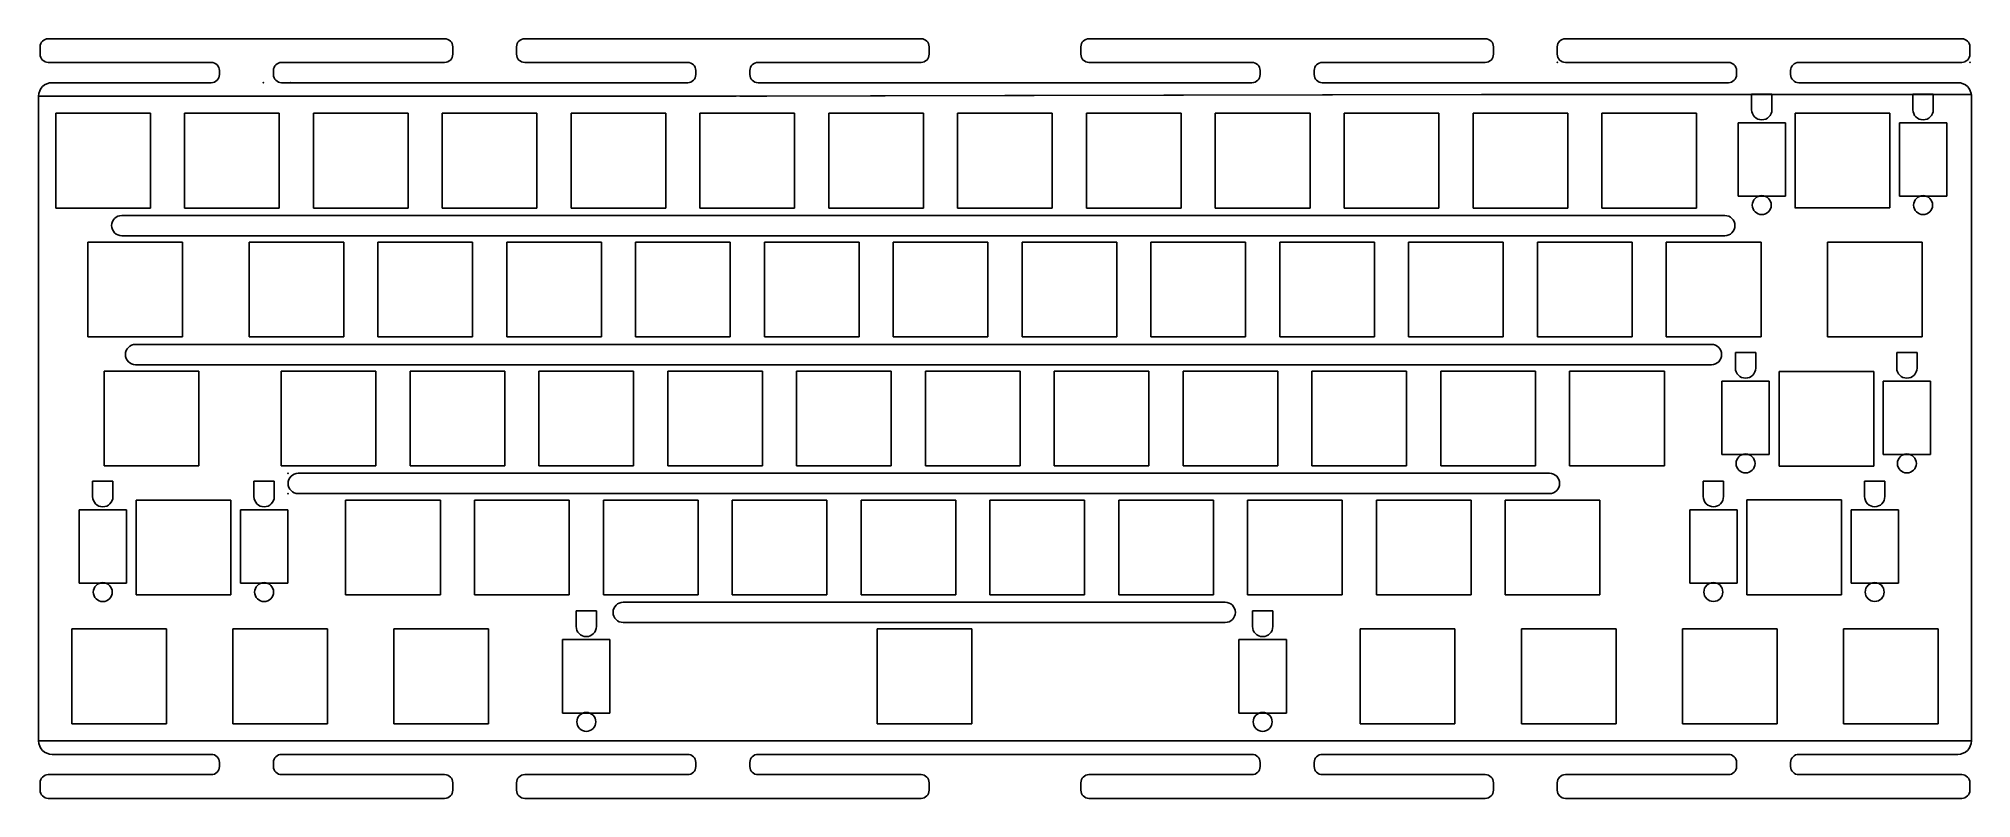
# Model space of a CAD drawing. Header units: centimetres. Extents: x 0 to 28.6, y -0.8 to 10.4.
import ezdxf

# ---------------------------------------------------------------- set-up
doc = ezdxf.new("R2010")
doc.units = ezdxf.units.CM
doc.header["$MEASUREMENT"] = 0
doc.layers.add('sg2-0_61(not_c) v10_定位板', color=7, linetype='Continuous')

msp = doc.modelspace()

# ---------------------------------------------------------------- linework, layer by layer
at = {"layer": 'sg2-0_61(not_c) v10_定位板'}
for p, q in [((0.024, 10.178), (0.024, 10.288)), ((0.144, 10.408), (3.324, 10.408)), ((6.004, 10.408), (2.824, 10.408)), ((6.124, 10.178), (6.124, 10.288)), ((7.068, 10.178), (7.068, 10.288)), ((7.188, 10.408), (10.368, 10.408)), ((13.048, 10.408), (9.868, 10.408)), ((13.168, 10.178), (13.168, 10.288)), ((15.411, 10.178), (15.411, 10.288)), ((15.531, 10.408), (18.711, 10.408)), ((21.391, 10.408), (18.211, 10.408)), ((21.511, 10.178), (21.511, 10.288)), ((22.455, 10.178), (22.455, 10.288)), ((22.575, 10.408), (25.755, 10.408)), ((28.435, 10.408), (25.255, 10.408)), ((28.555, 10.178), (28.555, 10.288)), ((2.554, 10.058), (0.144, 10.058)), ((3.594, 10.058), (6.004, 10.058)), ((9.598, 10.058), (7.188, 10.058)), ((10.638, 10.058), (13.048, 10.058)), ((17.941, 10.058), (15.531, 10.058)), ((18.981, 10.058), (21.391, 10.058)), ((24.985, 10.058), (22.575, 10.058)), ((26.025, 10.058), (28.435, 10.058)), ((0.202, 9.758), (2.554, 9.758)), ((2.674, 9.878), (2.674, 9.938)), ((3.474, 9.938), (3.474, 9.878)), ((3.594, 9.758), (3.724, 9.758)), ((3.724, 9.758), (7.246, 9.758)), ((7.246, 9.758), (9.598, 9.758)), ((9.718, 9.878), (9.718, 9.938)), ((10.518, 9.938), (10.518, 9.878)), ((10.768, 9.758), (10.638, 9.758)), ((10.768, 9.758), (14.289, 9.758)), ((14.289, 9.758), (17.941, 9.758)), ((18.061, 9.878), (18.061, 9.938)), ((18.861, 9.938), (18.861, 9.878)), ((18.981, 9.758), (21.333, 9.758)), ((21.333, 9.758), (24.985, 9.758)), ((25.105, 9.878), (25.105, 9.938)), ((25.905, 9.938), (25.905, 9.878)), ((26.025, 9.758), (28.377, 9.758)), ((0.002, 0.233), (0.002, 9.558)), ((0.002, 9.558), (0.002, 9.558)), ((0.002, 9.558), (10.313, 9.558)), ((10.313, 9.558), (0.002, 9.558)), ((3.474, 9.558), (3.974, 9.558)), ((21.333, 9.585), (10.313, 9.558)), ((10.313, 9.558), (14.289, 9.568)), ((10.368, 9.558), (10.768, 9.558)), ((14.289, 9.568), (21.333, 9.585)), ((25.328, 9.585), (21.333, 9.585)), ((21.333, 9.585), (25.328, 9.585)), ((25.328, 9.589), (25.328, 9.359)), ((25.628, 9.589), (25.328, 9.589)), ((25.328, 9.585), (28.577, 9.585)), ((28.577, 9.585), (25.328, 9.585)), ((25.628, 9.359), (25.628, 9.589)), ((28.013, 9.589), (27.713, 9.589)), ((27.713, 9.589), (27.713, 9.359)), ((28.013, 9.359), (28.013, 9.589)), ((28.577, 9.585), (28.577, 0.233)), ((28.577, 9.558), (28.577, 9.585)), ((0.254, 9.306), (1.654, 9.306)), ((0.254, 7.906), (0.254, 9.306)), ((1.654, 9.306), (1.654, 7.906)), ((2.159, 9.306), (3.559, 9.306)), ((2.159, 7.906), (2.159, 9.306)), ((3.559, 9.306), (3.559, 7.906)), ((4.064, 9.306), (5.464, 9.306)), ((4.064, 7.906), (4.064, 9.306)), ((5.464, 9.306), (5.464, 7.906)), ((5.969, 7.906), (5.969, 9.306)), ((5.969, 9.306), (7.369, 9.306)), ((7.369, 9.306), (7.369, 7.906)), ((7.874, 7.906), (7.874, 9.306)), ((7.874, 9.306), (9.274, 9.306)), ((9.274, 9.306), (9.274, 7.906)), ((9.779, 9.306), (11.179, 9.306)), ((9.779, 7.906), (9.779, 9.306)), ((11.179, 9.306), (11.179, 7.906)), ((11.684, 9.306), (13.084, 9.306)), ((11.684, 7.906), (11.684, 9.306)), ((13.084, 9.306), (13.084, 7.906)), ((13.589, 9.306), (14.989, 9.306)), ((13.589, 7.906), (13.589, 9.306)), ((14.989, 9.306), (14.989, 7.906)), ((15.494, 7.906), (15.494, 9.306)), ((15.494, 9.306), (16.894, 9.306)), ((16.894, 9.306), (16.894, 7.906)), ((17.399, 7.906), (17.399, 9.306)), ((17.399, 9.306), (18.799, 9.306)), ((18.799, 9.306), (18.799, 7.906)), ((19.304, 7.906), (19.304, 9.306)), ((19.304, 9.306), (20.704, 9.306)), ((20.704, 9.306), (20.704, 7.906)), ((21.209, 9.306), (22.609, 9.306)), ((21.209, 7.906), (21.209, 9.306)), ((22.609, 9.306), (22.609, 7.906)), ((23.114, 9.306), (24.514, 9.306)), ((23.114, 7.906), (23.114, 9.306)), ((24.514, 9.306), (24.514, 7.906)), ((25.128, 8.079), (25.128, 9.164)), ((25.128, 9.164), (25.828, 9.164)), ((25.128, 8.079), (25.128, 9.164)), ((25.128, 9.164), (25.828, 9.164)), ((25.128, 8.079), (25.128, 9.164)), ((25.128, 9.164), (25.828, 9.164)), ((25.128, 9.164), (25.828, 9.164)), ((25.128, 8.079), (25.128, 9.164)), ((25.128, 9.164), (25.828, 9.164)), ((25.128, 8.079), (25.128, 9.164)), ((25.128, 9.164), (25.828, 9.164)), ((25.128, 8.079), (25.128, 9.164)), ((25.128, 8.079), (25.128, 9.164)), ((25.128, 9.164), (25.828, 9.164)), ((25.128, 8.079), (25.128, 9.164)), ((25.128, 9.164), (25.828, 9.164)), ((25.128, 9.164), (25.828, 9.164)), ((25.828, 9.164), (25.828, 8.079)), ((25.828, 9.164), (25.828, 8.079)), ((25.828, 9.164), (25.828, 8.079)), ((25.828, 9.164), (25.828, 8.079)), ((25.972, 9.306), (25.972, 8.836)), ((27.373, 9.307), (25.973, 9.308)), ((25.973, 9.308), (25.973, 9.152)), ((27.373, 9.307), (25.973, 9.308)), ((25.973, 9.308), (25.973, 9.152)), ((27.373, 9.307), (25.973, 9.308)), ((27.373, 9.307), (25.973, 9.308)), ((25.973, 9.308), (25.973, 9.152)), ((25.973, 9.308), (25.973, 9.152)), ((25.973, 9.152), (25.973, 8.091)), ((25.973, 9.152), (25.973, 8.091)), ((25.973, 9.152), (25.973, 8.091)), ((25.973, 9.152), (25.973, 8.091)), ((27.373, 9.15), (27.373, 9.307)), ((27.373, 9.15), (27.373, 9.307)), ((27.373, 9.15), (27.373, 9.307)), ((27.373, 9.15), (27.373, 9.307)), ((27.373, 9.15), (27.373, 8.089)), ((27.373, 9.15), (27.373, 8.089)), ((27.373, 9.15), (27.373, 8.089)), ((27.373, 9.15), (27.373, 8.089)), ((28.213, 9.164), (27.513, 9.164)), ((27.513, 9.164), (28.213, 9.164)), ((27.513, 9.164), (28.213, 9.164)), ((27.513, 9.164), (27.513, 8.079)), ((27.513, 9.164), (28.213, 9.164)), ((28.213, 9.164), (27.513, 9.164)), ((27.513, 9.164), (27.513, 8.079)), ((27.513, 9.164), (28.213, 9.164)), ((28.213, 9.164), (27.513, 9.164)), ((28.213, 9.164), (27.513, 9.164)), ((27.513, 9.164), (27.513, 8.079)), ((27.513, 9.164), (27.513, 8.079)), ((27.513, 9.164), (28.213, 9.164)), ((28.213, 9.164), (28.213, 8.079)), ((28.213, 8.079), (28.213, 9.164)), ((28.213, 8.079), (28.213, 9.164)), ((28.213, 8.079), (28.213, 9.164)), ((28.213, 9.164), (28.213, 8.079)), ((28.213, 9.164), (28.213, 8.079)), ((28.213, 8.079), (28.213, 9.164)), ((28.213, 9.164), (28.213, 8.079)), ((25.972, 8.376), (25.972, 7.906)), ((25.828, 8.079), (25.128, 8.079)), ((25.828, 8.079), (25.128, 8.079)), ((25.828, 8.079), (25.128, 8.079)), ((25.828, 8.079), (25.128, 8.079)), ((25.828, 8.079), (25.128, 8.079)), ((25.828, 8.079), (25.128, 8.079)), ((25.828, 8.079), (25.128, 8.079)), ((25.828, 8.079), (25.128, 8.079)), ((25.128, 8.079), (25.828, 8.079)), ((25.973, 8.091), (25.973, 7.908)), ((25.973, 8.091), (25.973, 7.908)), ((25.973, 8.091), (25.973, 7.908)), ((25.973, 8.091), (25.973, 7.908)), ((27.373, 7.908), (27.373, 8.089)), ((27.373, 7.908), (27.373, 8.089)), ((27.373, 7.908), (27.373, 8.089)), ((27.373, 7.908), (27.373, 8.089)), ((28.213, 8.079), (27.513, 8.079)), ((27.513, 8.079), (28.213, 8.079)), ((27.513, 8.079), (28.213, 8.079)), ((28.213, 8.079), (27.513, 8.079)), ((28.213, 8.079), (27.513, 8.079)), ((27.513, 8.079), (28.213, 8.079)), ((28.213, 8.079), (27.513, 8.079)), ((27.513, 8.079), (28.213, 8.079)), ((27.513, 8.079), (28.213, 8.079)), ((1.654, 7.906), (0.254, 7.906)), ((24.931, 7.796), (1.231, 7.796)), ((3.559, 7.906), (2.159, 7.906)), ((5.464, 7.906), (4.064, 7.906)), ((7.369, 7.906), (5.969, 7.906)), ((9.274, 7.906), (7.874, 7.906)), ((11.179, 7.906), (9.779, 7.906)), ((13.084, 7.906), (11.684, 7.906)), ((14.989, 7.906), (13.589, 7.906)), ((16.894, 7.906), (15.494, 7.906)), ((18.799, 7.906), (17.399, 7.906)), ((20.704, 7.906), (19.304, 7.906)), ((22.609, 7.906), (21.209, 7.906)), ((24.514, 7.906), (23.114, 7.906)), ((25.973, 7.908), (27.373, 7.908)), ((25.973, 7.908), (27.373, 7.908)), ((25.973, 7.908), (27.373, 7.908)), ((25.973, 7.908), (27.373, 7.908)), ((1.081, 7.646), (1.081, 7.646)), ((1.231, 7.496), (24.931, 7.496)), ((25.081, 7.646), (25.081, 7.646)), ((0.731, 7.401), (2.131, 7.401)), ((0.731, 6.001), (0.731, 7.401)), ((2.131, 7.401), (2.131, 6.001)), ((3.112, 7.401), (4.512, 7.401)), ((3.112, 6.001), (3.112, 7.401)), ((4.512, 7.401), (4.512, 6.001)), ((5.017, 7.401), (6.417, 7.401)), ((5.017, 6.001), (5.017, 7.401)), ((6.417, 7.401), (6.417, 6.001)), ((6.922, 6.001), (6.922, 7.401)), ((6.922, 7.401), (8.322, 7.401)), ((8.322, 7.401), (8.322, 6.001)), ((8.827, 7.401), (10.227, 7.401)), ((8.827, 6.001), (8.827, 7.401)), ((10.227, 7.401), (10.227, 6.001)), ((10.732, 7.401), (12.132, 7.401)), ((10.732, 6.001), (10.732, 7.401)), ((12.132, 7.401), (12.132, 6.001)), ((12.637, 7.401), (14.037, 7.401)), ((12.637, 6.001), (12.637, 7.401)), ((14.037, 7.401), (14.037, 6.001)), ((14.542, 6.001), (14.542, 7.401)), ((14.542, 7.401), (15.942, 7.401)), ((15.942, 7.401), (15.942, 6.001)), ((16.447, 6.001), (16.447, 7.401)), ((16.447, 7.401), (17.847, 7.401)), ((17.847, 7.401), (17.847, 6.001)), ((18.352, 7.401), (19.752, 7.401)), ((18.352, 6.001), (18.352, 7.401)), ((19.752, 7.401), (19.752, 6.001)), ((20.257, 7.401), (21.657, 7.401)), ((20.257, 6.001), (20.257, 7.401)), ((21.657, 7.401), (21.657, 6.001)), ((22.162, 6.001), (22.162, 7.401)), ((22.162, 7.401), (23.562, 7.401)), ((23.562, 7.401), (23.562, 6.001)), ((24.067, 6.001), (24.067, 7.401)), ((24.067, 7.401), (25.467, 7.401)), ((25.467, 7.401), (25.467, 6.001)), ((26.448, 7.401), (27.848, 7.401)), ((26.448, 6.001), (26.448, 7.401)), ((27.848, 7.401), (27.848, 6.001)), ((2.131, 6.001), (0.731, 6.001)), ((4.512, 6.001), (3.112, 6.001)), ((6.417, 6.001), (5.017, 6.001)), ((8.322, 6.001), (6.922, 6.001)), ((10.227, 6.001), (8.827, 6.001)), ((12.132, 6.001), (10.732, 6.001)), ((14.037, 6.001), (12.637, 6.001)), ((15.942, 6.001), (14.542, 6.001)), ((17.847, 6.001), (16.447, 6.001)), ((19.752, 6.001), (18.352, 6.001)), ((21.657, 6.001), (20.257, 6.001)), ((23.562, 6.001), (22.162, 6.001)), ((25.467, 6.001), (24.067, 6.001)), ((27.848, 6.001), (26.448, 6.001)), ((1.285, 5.741), (1.285, 5.741)), ((1.435, 5.891), (24.735, 5.891)), ((24.885, 5.741), (24.885, 5.741)), ((25.089, 5.772), (25.089, 5.542)), ((25.389, 5.772), (25.089, 5.772)), ((25.389, 5.542), (25.389, 5.772)), ((27.774, 5.772), (27.474, 5.772)), ((27.474, 5.772), (27.474, 5.542)), ((27.774, 5.542), (27.774, 5.772)), ((0.969, 4.096), (0.969, 5.496)), ((0.969, 5.496), (2.369, 5.496)), ((24.735, 5.591), (1.435, 5.591)), ((2.369, 5.496), (2.369, 4.096)), ((3.588, 4.096), (3.588, 5.496)), ((3.588, 5.496), (4.988, 5.496)), ((4.988, 5.496), (4.988, 4.096)), ((5.493, 4.096), (5.493, 5.496)), ((5.493, 5.496), (6.893, 5.496)), ((6.893, 5.496), (6.893, 4.096)), ((7.398, 4.096), (7.398, 5.496)), ((7.398, 5.496), (8.798, 5.496)), ((8.798, 5.496), (8.798, 4.096)), ((9.303, 4.096), (9.303, 5.496)), ((9.303, 5.496), (10.703, 5.496)), ((10.703, 5.496), (10.703, 4.096)), ((11.208, 5.496), (12.608, 5.496)), ((11.208, 4.096), (11.208, 5.496)), ((12.608, 5.496), (12.608, 4.096)), ((13.113, 4.096), (13.113, 5.496)), ((13.113, 5.496), (14.513, 5.496)), ((14.513, 5.496), (14.513, 4.096)), ((15.018, 4.096), (15.018, 5.496)), ((15.018, 5.496), (16.418, 5.496)), ((16.418, 5.496), (16.418, 4.096)), ((16.923, 5.496), (18.323, 5.496)), ((16.923, 4.096), (16.923, 5.496)), ((18.323, 5.496), (18.323, 4.096)), ((18.828, 5.496), (20.228, 5.496)), ((18.828, 4.096), (18.828, 5.496)), ((20.228, 5.496), (20.228, 4.096)), ((20.733, 4.096), (20.733, 5.496)), ((20.733, 5.496), (22.133, 5.496)), ((22.133, 5.496), (22.133, 4.096)), ((22.638, 5.496), (24.038, 5.496)), ((22.638, 4.096), (22.638, 5.496)), ((24.038, 5.496), (24.038, 4.096)), ((25.734, 5.491), (25.734, 5.335)), ((27.134, 5.49), (25.734, 5.491)), ((27.134, 5.49), (25.734, 5.491)), ((25.734, 5.491), (25.734, 5.335)), ((27.134, 5.49), (25.734, 5.491)), ((27.134, 5.49), (25.734, 5.491)), ((25.734, 5.491), (25.734, 5.335)), ((25.734, 5.491), (25.734, 5.335)), ((27.134, 5.334), (27.134, 5.49)), ((27.134, 5.334), (27.134, 5.49)), ((27.134, 5.334), (27.134, 5.49)), ((27.134, 5.334), (27.134, 5.49)), ((24.889, 4.262), (24.889, 5.347)), ((24.889, 4.262), (24.889, 5.347)), ((24.889, 4.262), (24.889, 5.347)), ((24.889, 5.347), (25.589, 5.347)), ((24.889, 5.347), (25.589, 5.347)), ((24.889, 5.347), (25.589, 5.347)), ((24.889, 4.262), (24.889, 5.347)), ((24.889, 4.262), (24.889, 5.347)), ((24.889, 4.262), (24.889, 5.347)), ((24.889, 5.347), (25.589, 5.347)), ((24.889, 4.262), (24.889, 5.347)), ((24.889, 5.347), (25.589, 5.347)), ((24.889, 4.262), (24.889, 5.347)), ((24.889, 5.347), (25.589, 5.347)), ((24.889, 5.347), (25.589, 5.347)), ((24.889, 5.347), (25.589, 5.347)), ((24.889, 5.347), (25.589, 5.347)), ((25.589, 5.347), (25.589, 4.262)), ((25.589, 5.347), (25.589, 4.262)), ((25.589, 5.347), (25.589, 4.262)), ((25.589, 5.347), (25.589, 4.262)), ((25.734, 5.335), (25.734, 4.274)), ((25.734, 5.335), (25.734, 4.274)), ((25.734, 5.335), (25.734, 4.274)), ((25.734, 5.335), (25.734, 4.274)), ((27.134, 5.334), (27.134, 4.273)), ((27.134, 5.334), (27.134, 4.273)), ((27.134, 5.334), (27.134, 4.273)), ((27.134, 5.334), (27.134, 4.273)), ((27.274, 5.347), (27.274, 4.262)), ((27.274, 5.347), (27.974, 5.347)), ((27.274, 5.347), (27.974, 5.347)), ((27.274, 5.347), (27.274, 4.262)), ((27.274, 5.347), (27.974, 5.347)), ((27.274, 5.347), (27.974, 5.347)), ((27.974, 5.347), (27.274, 5.347)), ((27.974, 5.347), (27.274, 5.347)), ((27.274, 5.347), (27.274, 4.262)), ((27.974, 5.347), (27.274, 5.347)), ((27.274, 5.347), (27.274, 4.262)), ((27.974, 5.347), (27.274, 5.347)), ((27.274, 5.347), (27.974, 5.347)), ((27.974, 4.262), (27.974, 5.347)), ((27.974, 5.347), (27.974, 4.262)), ((27.974, 4.262), (27.974, 5.347)), ((27.974, 4.262), (27.974, 5.347)), ((27.974, 5.347), (27.974, 4.262)), ((27.974, 4.262), (27.974, 5.347)), ((27.974, 5.347), (27.974, 4.262)), ((27.974, 5.347), (27.974, 4.262)), ((2.369, 4.096), (0.969, 4.096)), ((4.988, 4.096), (3.588, 4.096)), ((6.893, 4.096), (5.493, 4.096)), ((8.798, 4.096), (7.398, 4.096)), ((10.703, 4.096), (9.303, 4.096)), ((12.608, 4.096), (11.208, 4.096)), ((14.513, 4.096), (13.113, 4.096)), ((16.418, 4.096), (15.018, 4.096)), ((18.323, 4.096), (16.923, 4.096)), ((20.228, 4.096), (18.828, 4.096)), ((22.133, 4.096), (20.733, 4.096)), ((24.038, 4.096), (22.638, 4.096)), ((25.589, 4.262), (24.889, 4.262)), ((25.589, 4.262), (24.889, 4.262)), ((25.589, 4.262), (24.889, 4.262)), ((25.589, 4.262), (24.889, 4.262)), ((25.589, 4.262), (24.889, 4.262)), ((25.589, 4.262), (24.889, 4.262)), ((25.589, 4.262), (24.889, 4.262)), ((25.589, 4.262), (24.889, 4.262)), ((24.889, 4.262), (25.589, 4.262)), ((25.734, 4.274), (25.734, 4.091)), ((25.734, 4.274), (25.734, 4.091)), ((25.734, 4.274), (25.734, 4.091)), ((25.734, 4.274), (25.734, 4.091)), ((25.734, 4.091), (27.134, 4.091)), ((25.734, 4.091), (27.134, 4.091)), ((25.734, 4.091), (27.134, 4.091)), ((25.734, 4.091), (27.134, 4.091)), ((27.134, 4.091), (27.134, 4.273)), ((27.134, 4.091), (27.134, 4.273)), ((27.134, 4.091), (27.134, 4.273)), ((27.134, 4.091), (27.134, 4.273)), ((27.274, 4.262), (27.974, 4.262)), ((27.974, 4.262), (27.274, 4.262)), ((27.974, 4.262), (27.274, 4.262)), ((27.274, 4.262), (27.974, 4.262)), ((27.274, 4.262), (27.974, 4.262)), ((27.274, 4.262), (27.974, 4.262)), ((27.974, 4.262), (27.274, 4.262)), ((27.974, 4.262), (27.274, 4.262)), ((27.274, 4.262), (27.974, 4.262)), ((1.1, 3.871), (0.8, 3.871)), ((0.8, 3.871), (0.8, 3.641)), ((1.1, 3.641), (1.1, 3.871)), ((3.485, 3.871), (3.185, 3.871)), ((3.185, 3.871), (3.185, 3.641)), ((3.485, 3.641), (3.485, 3.871)), ((3.69, 3.836), (3.69, 3.836)), ((22.34, 3.986), (3.84, 3.986)), ((22.49, 3.836), (22.49, 3.836)), ((24.913, 3.872), (24.613, 3.872)), ((24.613, 3.872), (24.613, 3.642)), ((24.913, 3.642), (24.913, 3.872)), ((27.298, 3.872), (26.998, 3.872)), ((26.998, 3.872), (26.998, 3.642)), ((27.298, 3.642), (27.298, 3.872)), ((0.6, 3.446), (1.3, 3.446)), ((0.6, 2.361), (0.6, 3.446)), ((0.6, 3.446), (1.3, 3.446)), ((0.6, 3.446), (1.3, 3.446)), ((0.6, 2.361), (0.6, 3.446)), ((0.6, 3.446), (1.3, 3.446)), ((0.6, 2.361), (0.6, 3.446)), ((0.6, 2.361), (0.6, 3.446)), ((0.6, 3.446), (1.3, 3.446)), ((0.6, 3.446), (1.3, 3.446)), ((0.6, 2.361), (0.6, 3.446)), ((0.6, 2.361), (0.6, 3.446)), ((0.6, 2.361), (0.6, 3.446)), ((0.6, 3.446), (1.3, 3.446)), ((0.6, 2.361), (0.6, 3.446)), ((0.6, 3.446), (1.3, 3.446)), ((0.6, 3.446), (1.3, 3.446)), ((1.3, 3.446), (1.3, 2.361)), ((1.3, 3.446), (1.3, 2.361)), ((1.3, 3.446), (1.3, 2.361)), ((1.3, 3.446), (1.3, 2.361)), ((2.845, 3.59), (1.445, 3.591)), ((1.445, 3.591), (1.445, 3.435)), ((1.445, 3.591), (1.445, 3.435)), ((2.845, 3.59), (1.445, 3.591)), ((1.445, 3.591), (1.445, 3.435)), ((2.845, 3.59), (1.445, 3.591)), ((1.445, 3.591), (1.445, 3.435)), ((2.845, 3.59), (1.445, 3.591)), ((1.445, 3.435), (1.445, 2.374)), ((1.445, 3.435), (1.445, 2.374)), ((1.445, 3.435), (1.445, 2.374)), ((1.445, 3.435), (1.445, 2.374)), ((2.845, 3.433), (2.845, 3.59)), ((2.845, 3.433), (2.845, 3.59)), ((2.845, 3.433), (2.845, 3.59)), ((2.845, 3.433), (2.845, 3.59)), ((2.845, 3.433), (2.845, 2.372)), ((2.845, 3.433), (2.845, 2.372)), ((2.845, 3.433), (2.845, 2.372)), ((2.845, 3.433), (2.845, 2.372)), ((2.985, 3.446), (3.685, 3.446)), ((2.985, 3.446), (2.985, 2.361)), ((2.985, 3.446), (2.985, 2.361)), ((3.685, 3.446), (2.985, 3.446)), ((3.685, 3.446), (2.985, 3.446)), ((2.985, 3.446), (3.685, 3.446)), ((3.685, 3.446), (2.985, 3.446)), ((2.985, 3.446), (2.985, 2.361)), ((2.985, 3.446), (3.685, 3.446)), ((3.685, 3.446), (2.985, 3.446)), ((2.985, 3.446), (2.985, 2.361)), ((2.985, 3.446), (3.685, 3.446)), ((2.985, 3.446), (3.685, 3.446)), ((3.685, 2.361), (3.685, 3.446)), ((3.685, 3.446), (3.685, 2.361)), ((3.685, 2.361), (3.685, 3.446)), ((3.685, 3.446), (3.685, 2.361)), ((3.685, 2.361), (3.685, 3.446)), ((3.685, 3.446), (3.685, 2.361)), ((3.685, 3.446), (3.685, 2.361)), ((3.685, 2.361), (3.685, 3.446)), ((3.84, 3.686), (22.34, 3.686)), ((4.541, 3.591), (5.941, 3.591)), ((4.541, 2.191), (4.541, 3.591)), ((5.941, 3.591), (5.941, 2.191)), ((6.446, 2.191), (6.446, 3.591)), ((6.446, 3.591), (7.846, 3.591)), ((7.846, 3.591), (7.846, 2.191)), ((8.351, 3.591), (9.751, 3.591)), ((8.351, 2.191), (8.351, 3.591)), ((9.751, 3.591), (9.751, 2.191)), ((10.256, 2.191), (10.256, 3.591)), ((10.256, 3.591), (11.656, 3.591)), ((11.656, 3.591), (11.656, 2.191)), ((12.161, 3.591), (13.561, 3.591)), ((12.161, 2.191), (12.161, 3.591)), ((13.561, 3.591), (13.561, 2.191)), ((14.066, 3.591), (15.466, 3.591)), ((14.066, 2.191), (14.066, 3.591)), ((15.466, 3.591), (15.466, 2.191)), ((15.971, 2.191), (15.971, 3.591)), ((15.971, 3.591), (17.371, 3.591)), ((17.371, 3.591), (17.371, 2.191)), ((17.876, 3.591), (19.276, 3.591)), ((17.876, 2.191), (17.876, 3.591)), ((19.276, 3.591), (19.276, 2.191)), ((19.781, 2.191), (19.781, 3.591)), ((19.781, 3.591), (21.181, 3.591)), ((21.181, 3.591), (21.181, 2.191)), ((21.686, 2.191), (21.686, 3.591)), ((21.686, 3.591), (23.086, 3.591)), ((23.086, 3.591), (23.086, 2.191)), ((24.413, 2.362), (24.413, 3.447)), ((24.413, 2.362), (24.413, 3.447)), ((24.413, 2.362), (24.413, 3.447)), ((24.413, 3.447), (25.113, 3.447)), ((24.413, 3.447), (25.113, 3.447)), ((25.113, 3.447), (25.113, 2.362)), ((26.658, 3.591), (25.258, 3.592)), ((25.258, 3.592), (26.658, 3.592)), ((25.258, 3.592), (25.258, 2.192)), ((26.658, 3.592), (26.658, 2.192)), ((26.658, 3.434), (26.658, 3.591)), ((26.658, 3.434), (26.658, 3.591)), ((26.658, 3.434), (26.658, 2.373)), ((26.658, 3.434), (26.658, 2.373)), ((26.798, 3.447), (26.798, 2.362)), ((26.798, 3.447), (26.798, 2.362)), ((27.498, 3.447), (26.798, 3.447)), ((26.798, 3.447), (27.498, 3.447)), ((27.498, 2.362), (27.498, 3.447)), ((27.498, 2.362), (27.498, 3.447)), ((1.3, 2.361), (0.6, 2.361)), ((1.3, 2.361), (0.6, 2.361)), ((1.3, 2.361), (0.6, 2.361)), ((1.3, 2.361), (0.6, 2.361)), ((1.3, 2.361), (0.6, 2.361)), ((1.3, 2.361), (0.6, 2.361)), ((1.3, 2.361), (0.6, 2.361)), ((1.3, 2.361), (0.6, 2.361)), ((0.6, 2.361), (1.3, 2.361)), ((1.445, 2.374), (1.445, 2.191)), ((1.445, 2.374), (1.445, 2.191)), ((1.445, 2.374), (1.445, 2.191)), ((1.445, 2.374), (1.445, 2.191)), ((2.845, 2.191), (2.845, 2.372)), ((2.845, 2.191), (2.845, 2.372)), ((2.845, 2.191), (2.845, 2.372)), ((2.845, 2.191), (2.845, 2.372)), ((2.985, 2.361), (3.685, 2.361)), ((3.685, 2.361), (2.985, 2.361)), ((2.985, 2.361), (3.685, 2.361)), ((3.685, 2.361), (2.985, 2.361)), ((3.685, 2.361), (2.985, 2.361)), ((2.985, 2.361), (3.685, 2.361)), ((3.685, 2.361), (2.985, 2.361)), ((2.985, 2.361), (3.685, 2.361)), ((2.985, 2.361), (3.685, 2.361)), ((25.113, 2.362), (24.413, 2.362)), ((24.413, 2.362), (25.113, 2.362)), ((26.658, 2.192), (26.658, 2.373)), ((26.658, 2.192), (26.658, 2.373)), ((26.798, 2.362), (27.498, 2.362)), ((26.798, 2.362), (27.498, 2.362)), ((1.445, 2.191), (2.845, 2.191)), ((1.445, 2.191), (2.845, 2.191)), ((1.445, 2.191), (2.845, 2.191)), ((1.445, 2.191), (2.845, 2.191)), ((5.941, 2.191), (4.541, 2.191)), ((7.846, 2.191), (6.446, 2.191)), ((9.751, 2.191), (8.351, 2.191)), ((17.545, 2.081), (8.645, 2.081)), ((11.656, 2.191), (10.256, 2.191)), ((13.561, 2.191), (12.161, 2.191)), ((15.466, 2.191), (14.066, 2.191)), ((17.371, 2.191), (15.971, 2.191)), ((19.276, 2.191), (17.876, 2.191)), ((21.181, 2.191), (19.781, 2.191)), ((23.086, 2.191), (21.686, 2.191)), ((25.258, 2.192), (26.658, 2.192)), ((25.258, 2.192), (26.658, 2.192)), ((26.658, 2.192), (25.258, 2.192)), ((7.949, 1.953), (7.949, 1.723)), ((8.249, 1.953), (7.949, 1.953)), ((8.249, 1.723), (8.249, 1.953)), ((8.495, 1.931), (8.495, 1.931)), ((8.645, 1.781), (17.545, 1.781)), ((17.695, 1.931), (17.695, 1.931)), ((18.249, 1.953), (17.949, 1.953)), ((17.949, 1.953), (17.949, 1.723)), ((18.249, 1.723), (18.249, 1.953)), ((0.493, 0.286), (0.493, 1.686)), ((0.493, 1.686), (1.892, 1.686)), ((1.892, 1.686), (1.892, 0.286)), ((2.874, 1.686), (4.274, 1.686)), ((2.874, 0.286), (2.874, 1.686)), ((4.274, 1.686), (4.274, 0.286)), ((5.255, 1.686), (6.655, 1.686)), ((5.255, 0.286), (5.255, 1.686)), ((6.655, 1.686), (6.655, 0.286)), ((7.749, 0.443), (7.749, 1.528)), ((7.749, 1.528), (7.749, 0.443)), ((8.449, 1.528), (7.749, 1.528)), ((7.749, 1.528), (8.449, 1.528)), ((7.749, 1.528), (8.449, 1.528)), ((8.449, 1.528), (8.449, 0.443)), ((13.799, 1.686), (12.399, 1.686)), ((12.399, 1.686), (12.399, 0.286)), ((13.799, 0.286), (13.799, 1.686)), ((18.449, 1.528), (17.749, 1.528)), ((18.449, 1.528), (17.749, 1.528)), ((17.749, 1.528), (17.749, 0.443)), ((17.749, 1.528), (18.449, 1.528)), ((18.449, 0.443), (18.449, 1.528)), ((18.449, 0.443), (18.449, 1.528)), ((19.543, 1.686), (20.942, 1.686)), ((19.543, 0.286), (19.543, 1.686)), ((20.942, 1.686), (20.942, 0.286)), ((21.924, 1.686), (23.324, 1.686)), ((21.924, 0.286), (21.924, 1.686)), ((23.324, 1.686), (23.324, 0.286)), ((24.305, 1.686), (25.705, 1.686)), ((24.305, 0.286), (24.305, 1.686)), ((25.705, 1.686), (25.705, 0.286)), ((26.686, 0.286), (26.686, 1.686)), ((26.686, 1.686), (28.086, 1.686)), ((28.086, 1.686), (28.086, 0.286)), ((0.002, 0.033), (0.002, 0.362)), ((1.892, 0.286), (0.493, 0.286)), ((4.274, 0.286), (2.874, 0.286)), ((6.655, 0.286), (5.255, 0.286)), ((8.449, 0.443), (7.749, 0.443)), ((7.749, 0.443), (8.449, 0.443)), ((7.749, 0.443), (8.449, 0.443)), ((12.399, 0.286), (13.799, 0.286)), ((17.749, 0.443), (18.449, 0.443)), ((17.749, 0.443), (18.449, 0.443)), ((17.749, 0.443), (18.449, 0.443)), ((20.942, 0.286), (19.543, 0.286)), ((23.324, 0.286), (21.924, 0.286)), ((25.705, 0.286), (24.305, 0.286)), ((28.086, 0.286), (26.686, 0.286)), ((28.577, 0.033), (28.577, 0.49)), ((0.313, 0.033), (0.002, 0.033)), ((0.002, 0.033), (0.002, 0.033)), ((0.002, 0.033), (7.246, 0.033)), ((7.246, 0.033), (0.202, 0.033)), ((3.724, 0.033), (3.324, 0.033)), ((14.289, 0.033), (7.246, 0.033)), ((7.246, 0.033), (14.289, 0.033)), ((10.768, 0.033), (10.368, 0.033)), ((14.289, 0.033), (21.333, 0.033)), ((21.333, 0.033), (14.289, 0.033)), ((17.811, 0.033), (18.211, 0.033)), ((21.333, 0.033), (28.577, 0.033)), ((28.377, 0.033), (21.333, 0.033)), ((24.855, 0.033), (25.255, 0.033)), ((28.258, 0.033), (28.577, 0.033)), ((28.577, 0.033), (28.577, 0.033)), ((2.554, -0.167), (0.202, -0.167)), ((3.724, -0.167), (3.594, -0.167)), ((7.246, -0.167), (3.724, -0.167)), ((9.598, -0.167), (7.246, -0.167)), ((14.289, -0.167), (10.638, -0.167)), ((17.941, -0.167), (14.289, -0.167)), ((21.333, -0.167), (18.981, -0.167)), ((24.985, -0.167), (21.333, -0.167)), ((28.377, -0.167), (26.025, -0.167)), ((2.554, -0.467), (0.144, -0.467)), ((2.674, -0.347), (2.674, -0.287)), ((3.474, -0.287), (3.474, -0.347)), ((3.594, -0.467), (6.004, -0.467)), ((9.598, -0.467), (7.188, -0.467)), ((9.718, -0.287), (9.718, -0.347)), ((10.518, -0.347), (10.518, -0.287)), ((10.638, -0.467), (13.048, -0.467)), ((17.941, -0.467), (15.531, -0.467)), ((18.061, -0.347), (18.061, -0.287)), ((18.861, -0.287), (18.861, -0.347)), ((18.981, -0.467), (21.391, -0.467)), ((24.985, -0.467), (22.575, -0.467)), ((25.105, -0.347), (25.105, -0.287)), ((25.905, -0.287), (25.905, -0.347)), ((26.025, -0.467), (28.435, -0.467)), ((0.024, -0.587), (0.024, -0.697)), ((0.144, -0.817), (2.824, -0.817)), ((2.824, -0.817), (3.324, -0.817)), ((3.324, -0.817), (2.824, -0.817)), ((6.004, -0.817), (3.324, -0.817)), ((6.124, -0.587), (6.124, -0.697)), ((7.068, -0.587), (7.068, -0.697)), ((7.188, -0.817), (10.368, -0.817)), ((13.048, -0.817), (9.868, -0.817)), ((13.168, -0.587), (13.168, -0.697)), ((15.411, -0.587), (15.411, -0.697)), ((15.531, -0.817), (18.711, -0.817)), ((21.391, -0.817), (18.211, -0.817)), ((21.511, -0.587), (21.511, -0.697)), ((22.455, -0.587), (22.455, -0.697)), ((22.575, -0.817), (25.755, -0.817)), ((28.435, -0.817), (25.255, -0.817)), ((28.555, -0.587), (28.555, -0.697))]:
    msp.add_line(p, q, dxfattribs=at)
for centre in [(25.478, 7.949), (27.863, 7.949), (25.239, 4.132), (27.624, 4.132), (0.95, 2.231), (3.335, 2.231), (24.763, 2.232), (27.148, 2.232), (8.099, 0.313), (18.099, 0.313)]:
    msp.add_circle(centre, 0.14, dxfattribs=at)
for centre, radius, start, end in [((0.144, 10.288), 0.12, 90, 180), ((6.004, 10.288), 0.12, 0, 90), ((7.188, 10.288), 0.12, 90, 180), ((13.048, 10.288), 0.12, 0, 90), ((15.531, 10.288), 0.12, 90, 180), ((21.391, 10.288), 0.12, 0, 90), ((22.575, 10.288), 0.12, 90, 180), ((28.435, 10.288), 0.12, 0, 90), ((0.144, 10.178), 0.12, 180, 270), ((2.554, 9.938), 0.12, 0, 90), ((3.594, 9.938), 0.12, 90, 180), ((6.004, 10.178), 0.12, 270, 0), ((7.188, 10.178), 0.12, 180, 270), ((9.598, 9.938), 0.12, 0, 90), ((10.638, 9.938), 0.12, 90, 180), ((13.048, 10.178), 0.12, 270, 0), ((15.531, 10.178), 0.12, 180, 270), ((17.941, 9.938), 0.12, 360, 90), ((18.981, 9.938), 0.12, 90, 180), ((21.391, 10.178), 0.12, 270, 0), ((22.575, 10.178), 0.12, 180, 270), ((24.985, 9.938), 0.12, 360, 90), ((26.025, 9.938), 0.12, 90, 180), ((28.435, 10.178), 0.12, 270, 0), ((0.202, 9.558), 0.2, 90, 180), ((2.554, 9.878), 0.12, 270, 0), ((3.594, 9.878), 0.12, 180, 270), ((9.598, 9.878), 0.12, 270, 0), ((10.638, 9.878), 0.12, 180, 270), ((17.941, 9.878), 0.12, 270, 0), ((18.981, 9.878), 0.12, 180, 270), ((24.985, 9.878), 0.12, 270, 0), ((26.025, 9.878), 0.12, 180, 270), ((28.377, 9.558), 0.2, 0, 90), ((25.478, 9.359), 0.15, 180, 0), ((27.863, 9.359), 0.15, 180, 0), ((1.231, 7.646), 0.15, 90, 180), ((24.931, 7.646), 0.15, 0, 90), ((1.231, 7.646), 0.15, 180, 270), ((24.931, 7.646), 0.15, 270, 0), ((1.435, 5.741), 0.15, 90, 180), ((1.435, 5.741), 0.15, 180, 270), ((24.735, 5.741), 0.15, 0, 90), ((24.735, 5.741), 0.15, 270, 0), ((25.239, 5.542), 0.15, 180, 0), ((27.624, 5.542), 0.15, 180, 0), ((3.84, 3.836), 0.15, 90, 180), ((3.84, 3.836), 0.15, 180, 270), ((22.34, 3.836), 0.15, 0, 90), ((22.34, 3.836), 0.15, 270, 0), ((0.95, 3.641), 0.15, 180, 0), ((3.335, 3.641), 0.15, 180, 0), ((24.763, 3.642), 0.15, 180, 0), ((27.148, 3.642), 0.15, 180, 0), ((8.645, 1.931), 0.15, 90, 180), ((17.545, 1.931), 0.15, 360, 90), ((8.099, 1.723), 0.15, 180, 0), ((8.645, 1.931), 0.15, 180, 270), ((17.545, 1.931), 0.15, 270, 0), ((18.099, 1.723), 0.15, 180, 0), ((0.202, 0.033), 0.2, 180, 270), ((28.377, 0.033), 0.2, 270, 0), ((2.554, -0.287), 0.12, 0, 90), ((3.594, -0.287), 0.12, 90, 180), ((9.598, -0.287), 0.12, 360, 90), ((10.638, -0.287), 0.12, 90, 180), ((17.941, -0.287), 0.12, 360, 90), ((18.981, -0.287), 0.12, 90, 180), ((24.985, -0.287), 0.12, 360, 90), ((26.025, -0.287), 0.12, 90, 180), ((0.144, -0.587), 0.12, 90, 180), ((2.554, -0.347), 0.12, 270, 360), ((3.594, -0.347), 0.12, 180, 270), ((6.004, -0.587), 0.12, 360, 90), ((7.188, -0.587), 0.12, 90, 180), ((9.598, -0.347), 0.12, 270, 360), ((10.638, -0.347), 0.12, 180, 270), ((13.048, -0.587), 0.12, 360, 90), ((15.531, -0.587), 0.12, 90, 180), ((17.941, -0.347), 0.12, 270, 360), ((18.981, -0.347), 0.12, 180, 270), ((21.391, -0.587), 0.12, 360, 90), ((22.575, -0.587), 0.12, 90, 180), ((24.985, -0.347), 0.12, 270, 0), ((26.025, -0.347), 0.12, 180, 270), ((28.435, -0.587), 0.12, 360, 90), ((0.144, -0.697), 0.12, 180, 270), ((6.004, -0.697), 0.12, 270, 0), ((7.188, -0.697), 0.12, 180, 270), ((13.048, -0.697), 0.12, 270, 0), ((15.531, -0.697), 0.12, 180, 270), ((21.391, -0.697), 0.12, 270, 0), ((22.575, -0.697), 0.12, 180, 270), ((28.435, -0.697), 0.12, 270, 0)]:
    msp.add_arc(centre, radius, start, end, dxfattribs=at)
for p in [(22.455, 10.058), (28.555, 10.058), (3.324, 9.758), (3.724, 9.758), (3.69, 3.986), (3.69, 3.686)]:
    msp.add_point(p, dxfattribs=at)

doc.saveas('drawing.dxf')
